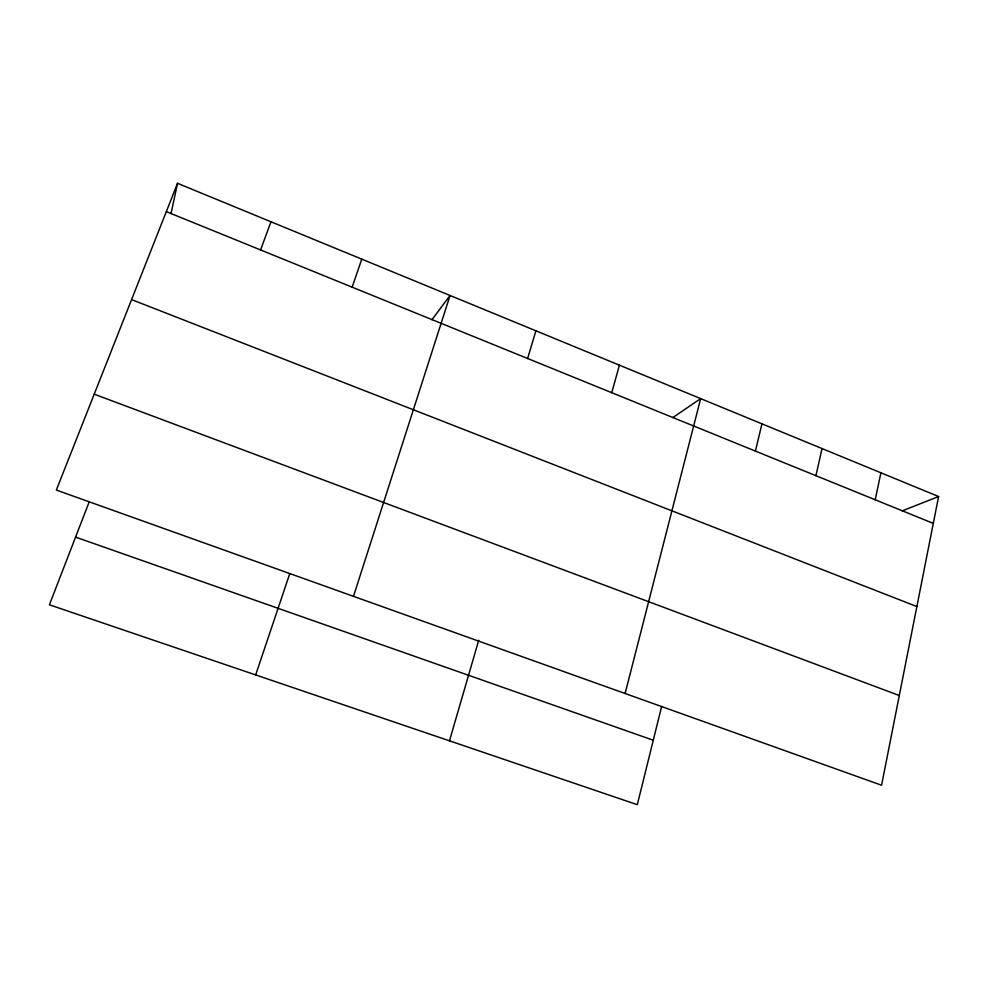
<?xml version="1.0" encoding="UTF-8"?>
<svg xmlns="http://www.w3.org/2000/svg" width="988" height="988" viewBox="0 0 988 988"><rect width="100%" height="100%" fill="white"/><g stroke="black" fill="none" stroke-linecap="round" stroke-linejoin="round"><path stroke-width="1.48" d="M938.6 496.532L881.58 785.238L56.341 490.06L177.519 183.311L938.6 496.532L902.266 510.845M875.195 499.78L880.913 472.795M171.035 213.618L177.519 183.311M815.915 475.685L822.041 448.564M755.412 451.096L761.97 423.84M661.639 706.457L637.309 804.689L49.4 604.804L89.204 501.867M625.108 693.502L700.665 398.609L672.816 417.578M611.77 392.705L619.402 365.165M449.478 740.827L478.723 640.273M527.629 358.496L535.891 330.795M353.482 596.344L450.059 295.474L431.991 319.692M255.67 674.928L289.793 573.546M352.136 287.162L361.781 259.14M260.573 249.939L270.984 221.769M75.57 537.114L653.278 740.234M94.218 394.175L899.302 695.527M131.577 299.599L916.864 606.57M166.33 211.63L933.29 523.393"/></g></svg>
